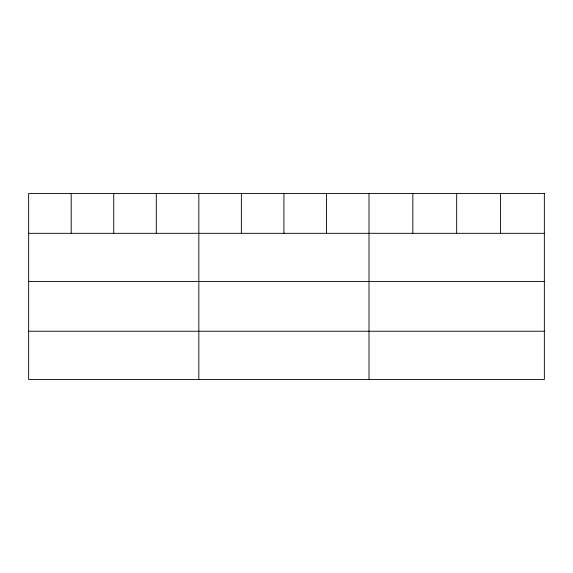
<?xml version="1.0" encoding="UTF-8"?>
<svg xmlns="http://www.w3.org/2000/svg" width="573" height="573" viewBox="0 0 573 573"><rect width="100%" height="100%" fill="white"/><g stroke="black" fill="none" stroke-linecap="round" stroke-linejoin="round"><path stroke-width="0.86" d="M28.65 233.311L544.35 233.311M28.65 281.544L544.35 281.544M28.65 331.237L544.35 331.237M500.516 193.531L500.516 233.311M456.681 193.531L456.681 233.311M412.846 193.531L412.846 233.311M369.012 193.531L369.012 379.469M326.467 193.531L326.467 233.311M283.921 193.531L283.921 233.311M241.376 193.531L241.376 233.311M198.831 193.531L198.831 379.469M156.286 193.531L156.286 233.311M113.741 193.531L113.741 233.311M71.195 193.531L71.195 233.311M544.35 193.531L28.65 193.531L28.65 379.469L544.35 379.469L544.35 193.531"/></g></svg>
